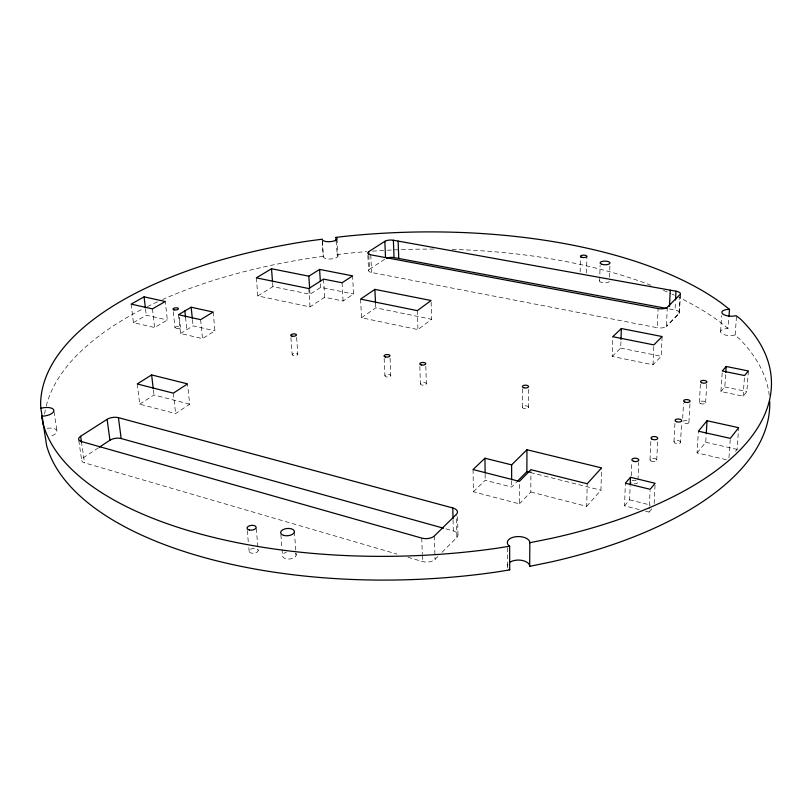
<?xml version="1.0" encoding="UTF-8"?>
<svg xmlns="http://www.w3.org/2000/svg" width="812" height="812" viewBox="0 0 812 812"><rect width="100%" height="100%" fill="white"/><g stroke="black" fill="none" stroke-linecap="round" stroke-linejoin="round"><path stroke-width="0.61" stroke-dasharray="4.06 3.04" d="M473.051 469.549L473.396 491.788L519.396 503.866L519.406 481.364M522.339 407.157L522.36 388.928M528.521 407.319A3.096 1.421 0.3 0 0 524.014 405.97A3.096 1.421 0.3 0 0 523.76 408.436A3.096 1.421 0.3 0 0 528.521 407.319L528.582 389.08M519.396 503.866L530.825 491.981L530.916 469.681M580.154 271.979L580.458 256.45M586.558 272.994L586.914 256.267M530.825 491.981L586.69 506.363L587.208 483.749M599.682 281.165L600.078 265.483M586.69 506.363L600.951 490.235L601.57 467.905M609.538 277.257L609.913 263.991M662.105 336.533L661.201 356.295L653.01 364.811L612.177 356.417L612.766 336.696M612.177 356.417L620.703 348.094L620.987 339.548M639.288 509.591L624.55 505.846L625.362 483.201M624.55 505.846L629.625 499.827L630.142 486.053M631.259 475.751L631.726 463.419M637.988 479.831L638.679 462.546M653.01 364.811L653.873 344.887M650.036 459.775L650.889 440.398M645.438 511.154L649.123 512.088L649.346 507.033M649.397 505.764L650.067 490.58M368.831 255.465L369.48 269.29A6.303 2.385 -2.5 0 0 371.581 272.497L657.263 327.713L658.106 308.56M654.188 503.46L655.111 483.302M656.746 460.13L657.578 441.941M667.322 307.251L666.419 326.394A7.044 2.862 2.2 0 1 657.263 327.713M680.415 294.127L679.461 312.996L666.419 326.394L679.461 312.996A6.932 2.761 2.3 0 0 675.056 309.991L675.493 301.222M679.035 313.686L679.999 294.807M673.99 441.708L674.965 422.747M680.537 442.337A3.299 1.553 3.5 0 0 675.919 440.54A3.299 1.553 3.5 0 0 675.33 443.2A3.299 1.553 3.5 0 0 680.537 442.337L681.552 423.367M682.699 418.261L683.501 403.361M688.931 422.291L689.967 403.655M699.345 402.387L700.431 384.086M726.344 459.683L697.082 452.923L698.371 431.202M705.638 402.671L706.755 384.36M697.082 452.923L705.719 442.256L706.196 434.664M720.62 331.347L721.624 315.665M748.38 370.952L746.857 391.516L743.071 396.185L720.924 391.546L722.284 371.003M769.248 395.363A363.167 165.08 -2.1 0 0 739.103 338.502L734.718 335.062A8.638 3.492 3.3 0 1 721.371 333.184A8.638 3.492 3.3 0 1 727.755 328.576L728.912 317.766M720.924 391.546L724.811 386.938L725.695 373.703M735.195 334.869L736.535 315.482M728.953 457.816L730.313 438.358M735.591 451.36L737.113 449.391L738.676 427.691M743.071 396.185L744.584 375.53M336.117 241.062L337.224 254.775A7.379 2.72 -3.1 0 1 332.047 258.896A7.379 2.72 -3.1 0 1 323.257 256.45L322.364 240.291M649.123 512.088L653.366 506.85M360.589 299.12L361.523 317.766L417.936 329.601L431.608 319.278L431.091 300.521M473.396 491.788L485.2 480.268L511.682 487.048L516.747 481.912M407.949 557.286L422.544 561.549A9.155 5.034 -1.7 0 0 435.059 559.356L438.551 555.844M442.053 552.322L456.892 537.371L456.435 515.539M361.523 317.766L375.733 307.819L431.608 319.278M137.238 383.944L139.735 404.173L175.636 413.602L189.683 404.163L187.501 383.883M256.338 277.856L257.83 295.933L310.011 306.906L324.668 297.283L343.08 301.029L353.545 294.005L352.601 275.877M98.394 447.818L83.707 457.501A8.252 3.827 -8.6 0 0 84.509 462.85L397.007 554.088M369.48 269.29L385.568 258.693M139.735 404.173L153.996 394.967L189.683 404.163M257.83 295.933L272.893 286.626L310.022 294.269L320.72 287.357L353.545 294.005M178.508 314.711L180.538 333.509L202.523 338.594L214.957 330.829L213.14 312.052M180.538 333.509L193.094 325.866L214.957 330.829M131.158 304.114L133.432 322.638L154.625 327.53L167.353 320.009L165.283 301.506M133.432 322.638L146.272 315.218L167.353 320.009M323.338 256.308L308.489 258.46A363.167 165.08 -2.1 0 0 162.644 299.466M336.889 254.603L344.582 253.679A363.167 165.08 -2.1 0 1 366.486 251.618M669.342 308.925L675.056 309.991M620.703 348.094L661.201 356.295M724.811 386.938L746.857 391.516M705.719 442.256L737.113 449.391M530.53 472.564L600.951 490.235M629.625 499.827L650.402 505.054M445.971 528.876L453.299 530.906A8.952 4.811 -1.1 0 1 456.892 537.371M728.191 328.596L719.858 321.917A363.167 165.08 -2.1 0 0 678.802 297.334M54.049 411.704L57.002 431.172M81.423 441.525L84.509 462.85M78.794 440.5L81.707 460.526M145.551 309.098L146.272 315.218M153.407 389.953L153.996 394.967M152.453 308.885L154.625 327.53M173.342 393.15L175.636 413.602M173.26 311.757L175.037 327.947M179.391 317.259L180.467 327.216M185.532 317.187L186.851 329.672M192.444 319.644L193.094 325.866M200.615 319.664L202.523 338.594M247.254 530.571L248.37 542.721M248.827 547.592L249.162 551.236M256.257 528.561L258.206 550.445A4.547 2.436 -6.2 0 1 251.517 553.155A4.547 2.436 -6.2 0 1 251.334 548.932A4.547 2.436 -6.2 0 1 258.206 550.445M280.871 534.712L281.957 548.151M282.058 549.369L282.556 555.479M272.619 283.053L272.893 286.626M294.391 531.911L296.167 555.124M290.919 337.589L292.158 354.529M296.624 337.427L297.831 354.367A2.852 1.208 -4 0 1 293.406 355.544A2.852 1.208 -4 0 1 293.741 353.433A2.852 1.208 -4 0 1 297.831 354.367M309.697 289.448L310.022 294.269M308.804 288.544L310.011 306.906M320.496 283.774L320.72 287.357M322.283 240.423L323.257 256.45M323.552 279.115L324.668 297.283M342.065 282.769L343.08 301.029M337 238.85L337.975 256.115M367.846 255.404L368.557 270.508M375.509 302.896L375.733 307.819M370.769 254.826L371.581 272.497M384.157 358.397L384.908 375.804M390.064 358.224L390.785 375.631A2.943 1.299 -2.4 0 1 386.35 376.89A2.943 1.299 -2.4 0 1 386.41 374.637A2.943 1.299 -2.4 0 1 390.785 375.631M419.845 366.364L420.403 383.944M417.388 310.57L417.936 329.601M421.773 538.102L422.301 554.139M422.341 555.378L422.544 561.549M434.39 535.94L435.059 559.356M425.823 366.192L426.351 383.772A2.974 1.33 -1.8 0 1 421.915 385.05A2.974 1.33 -1.8 0 1 421.864 382.746A2.974 1.33 -1.8 0 1 426.351 383.772M453.055 520.045L453.299 530.906M457.592 516.767L457.968 534.935M485.14 474.147L485.2 480.268M507.348 547.745L507.419 566.39M511.661 480.887L511.682 487.048M609.416 281.368A4.913 1.878 1 0 1 602.037 282.606A4.913 1.878 1 0 1 601.641 279.47M295.487 553.276A6.841 3.705 -5.3 0 1 292.35 558.463A6.841 3.705 -5.3 0 1 283.215 557.347A6.841 3.705 -5.3 0 1 286.392 552.16M44.63 413.978A363.167 165.08 -2.1 0 1 45.979 407.045M46.264 405.898A363.167 165.08 -2.1 0 1 143.115 308.743M147.348 306.621A363.167 165.08 -2.1 0 1 158.208 301.465M372.596 251.152A363.167 165.08 -2.1 0 1 386.055 250.299M387.283 250.238A363.167 165.08 -2.1 0 1 433.892 249.101M452.233 249.406A363.167 165.08 -2.1 0 1 651.295 285.418M663.424 290.331A363.167 165.08 -2.1 0 1 670.915 293.629M672.052 294.147A363.167 165.08 -2.1 0 1 674.325 295.192M507.906 567.984A11.165 6.191 0.8 0 1 508.688 563.274M47.228 428.259A9.612 4.253 -8.9 0 1 56.891 430.644A9.612 4.253 -8.9 0 1 50.253 436.277M632.101 480.775A3.441 1.715 3 0 1 637.664 481.638A3.441 1.715 3 0 1 634.355 483.82M631.949 483.191A3.441 1.715 3 0 1 631.431 482.805M682.933 421.266A3.218 1.482 3.5 0 1 687.784 421.103A3.218 1.482 3.5 0 1 687.774 423.377A3.218 1.482 3.5 0 1 682.922 422.747M650.98 460.983A3.36 1.624 3.2 0 0 656.614 460.546A3.36 1.624 3.2 0 0 652.584 458.344A3.36 1.624 3.2 0 0 650.98 460.983M700.299 403.432A3.146 1.411 3.6 0 0 705.547 403.036A3.146 1.411 3.6 0 0 701.649 401.128A3.146 1.411 3.6 0 0 700.299 403.432M176.072 328.596A2.751 1.096 -5.8 0 0 180.457 327.51A2.751 1.096 -5.8 0 0 176.711 326.647A2.751 1.096 -5.8 0 0 176.072 328.596"/><path stroke-width="1.22" d="M517.589 481.059L526.886 471.65L526.947 449.736L601.57 467.905L587.208 483.749L530.916 469.681L519.406 481.364L473.051 469.549L484.957 458.232L511.621 464.86L526.947 449.736M769.695 401.229A363.167 165.08 -2.1 0 1 551.186 561.924L529.688 566.35L529.82 542.416A11.256 6.09 0.7 0 0 515.163 536.813A11.256 6.09 0.7 0 0 509.053 545.806L509.642 546.192L509.713 569.862L498.274 571.76A363.167 165.08 -2.1 0 1 46.67 445.788L42.051 416.18A9.673 4.172 -8.7 0 0 53.856 410.517A9.673 4.172 -8.7 0 0 41.564 408.121L40.864 408.345L42.569 419.266M620.987 339.548L621.342 328.545L662.105 336.533L653.873 344.887L612.766 336.696L621.342 328.545M630.193 484.805L630.467 477.283L655.111 483.302L650.128 489.311L625.362 483.201L630.467 477.283M669.464 306.418L670.245 290.158M675.554 299.963L675.99 291.193L393.373 240.24A6.232 2.263 -2.2 0 0 384.847 241.326L368.658 251.7L368.77 254.217M706.267 433.395L707.059 420.738L738.676 427.691L730.313 438.358L698.371 431.202L707.059 420.738M728.993 316.568L729.481 309.352L721.076 302.825A365.633 161.791 -2.1 0 0 343.649 236.465L335.914 237.378L336.117 241.062M725.776 372.495L726.182 366.486L748.38 370.952L744.584 375.53L722.284 371.003L726.182 366.486M529.688 566.35L529.728 566.035A11.165 6.191 0.8 0 0 522.36 560.463A11.165 6.191 0.8 0 0 510.362 561.975M374.9 289.377L360.589 299.12L417.327 310.641L431.091 300.521L374.9 289.377L375.509 302.896M99.44 447.128L109.935 440.216A8.059 3.684 -7.9 0 1 121.171 438.541L443.525 528.196M80.632 436.277L107.113 419.307A8.11 3.613 -7.7 0 1 118.42 417.652L452.791 507.977A9.023 4.72 -1.2 0 1 456.405 514.321L434.39 535.94A9.236 4.953 -1.7 0 1 421.773 538.102L81.423 441.525A8.313 3.745 -8.3 0 1 80.632 436.277L81.535 442.52M151.621 374.921L137.238 383.944L173.342 393.15L187.501 383.883L151.621 374.921L153.255 388.704M308.824 276.181L319.603 269.411L352.601 275.877L342.065 282.769L323.552 279.115L308.804 288.544L256.338 277.856L271.512 268.752L308.824 276.181L309.626 288.24M191.155 307.21L178.508 314.711L200.615 319.664L213.14 312.052L191.155 307.21L192.322 318.405M144.1 296.847L131.158 304.114L152.453 308.885L165.283 301.506L144.1 296.847L145.399 307.87M529.779 542.731L551.449 538.356A365.633 161.791 -2.1 0 0 740.473 319.035L736.058 315.665A8.688 3.421 3.1 0 1 722.619 313.848A8.688 3.421 3.1 0 1 729.044 309.331L729.481 309.352M509.642 546.192L498.111 548.07A365.633 161.791 -2.1 0 1 43.391 424.828L41.595 416.16M386.573 258.186A6.202 2.314 -2.3 0 1 394.043 257.597L666.855 308.458M526.886 471.65L529.312 472.259M335.914 237.378L336.249 237.54A7.42 2.659 -3.1 0 1 331.042 241.58A7.42 2.659 -3.1 0 1 322.212 239.195L307.352 241.174A365.633 161.791 -2.1 0 0 40.6 403.96L40.864 408.345M509.134 569.466L509.713 569.862M43.137 422.9L43.513 425.326M107.113 419.307L109.935 440.216M118.42 417.652L121.171 438.541M184.872 310.945L185.532 317.187M271.512 268.752L272.527 281.865M319.603 269.411L320.344 281.378M384.847 241.326L385.517 257.455M393.373 240.24L394.043 257.597M398.124 241.103L398.773 258.48M452.791 507.977L453.025 518.838M484.957 458.232L485.119 472.919M511.621 464.86L511.661 479.648M675.99 291.193A6.973 2.7 2.1 0 1 680.415 294.127L667.322 307.251A7.085 2.801 2 0 1 658.106 308.56L370.769 254.826A6.334 2.334 -2.5 0 1 368.658 251.7M581.636 257.272A3.248 1.198 0.6 0 0 586.893 256.572A3.248 1.198 0.6 0 0 582.529 255.222A3.248 1.198 0.6 0 0 581.636 257.272M601.986 264.336A4.933 1.837 0.9 0 0 609.934 263.271A4.933 1.837 0.9 0 0 603.214 261.2A4.933 1.837 0.9 0 0 601.986 264.336M283.692 535.392A6.902 3.644 -5.2 0 0 294.391 531.911A6.902 3.644 -5.2 0 0 284.515 529.018A6.902 3.644 -5.2 0 0 283.692 535.392M249.396 530.023A4.578 2.395 -6 0 0 256.145 527.343A4.578 2.395 -6 0 0 249.213 525.871A4.578 2.395 -6 0 0 249.396 530.023M633.512 461.267A3.461 1.685 2.8 0 0 638.78 460.079A3.461 1.685 2.8 0 0 633.675 458.354A3.461 1.685 2.8 0 0 633.512 461.267M651.945 439.15A3.38 1.594 3 0 0 657.618 438.713A3.38 1.594 3 0 0 653.548 436.562A3.38 1.594 3 0 0 651.945 439.15M701.527 382.675A3.177 1.38 3.4 0 0 706.805 382.279A3.177 1.38 3.4 0 0 702.887 380.412A3.177 1.38 3.4 0 0 701.527 382.675M684.587 401.95A3.248 1.451 3.3 0 0 689.997 401.544A3.248 1.451 3.3 0 0 686.028 399.585A3.248 1.451 3.3 0 0 684.587 401.95M174.032 309.9A2.761 1.076 -5.7 0 0 178.447 308.834A2.761 1.076 -5.7 0 0 174.681 308.002A2.761 1.076 -5.7 0 0 174.032 309.9M385.497 356.975A2.954 1.269 -2.4 0 0 389.963 355.737A2.954 1.269 -2.4 0 0 385.558 354.763A2.954 1.269 -2.4 0 0 385.497 356.975M676.447 421.682A3.319 1.522 3.3 0 0 681.694 420.839A3.319 1.522 3.3 0 0 677.035 419.073A3.319 1.522 3.3 0 0 676.447 421.682M421.286 364.943A2.994 1.299 -1.8 0 0 425.752 363.674A2.994 1.299 -1.8 0 0 421.235 362.68A2.994 1.299 -1.8 0 0 421.286 364.943M523.791 387.74A3.116 1.401 0.2 0 0 528.592 386.654A3.116 1.401 0.2 0 0 524.055 385.335A3.116 1.401 0.2 0 0 523.791 387.74M292.005 336.168A2.862 1.188 -4 0 0 296.451 335.001A2.862 1.188 -4 0 0 292.34 334.097A2.862 1.188 -4 0 0 292.005 336.168"/></g></svg>
